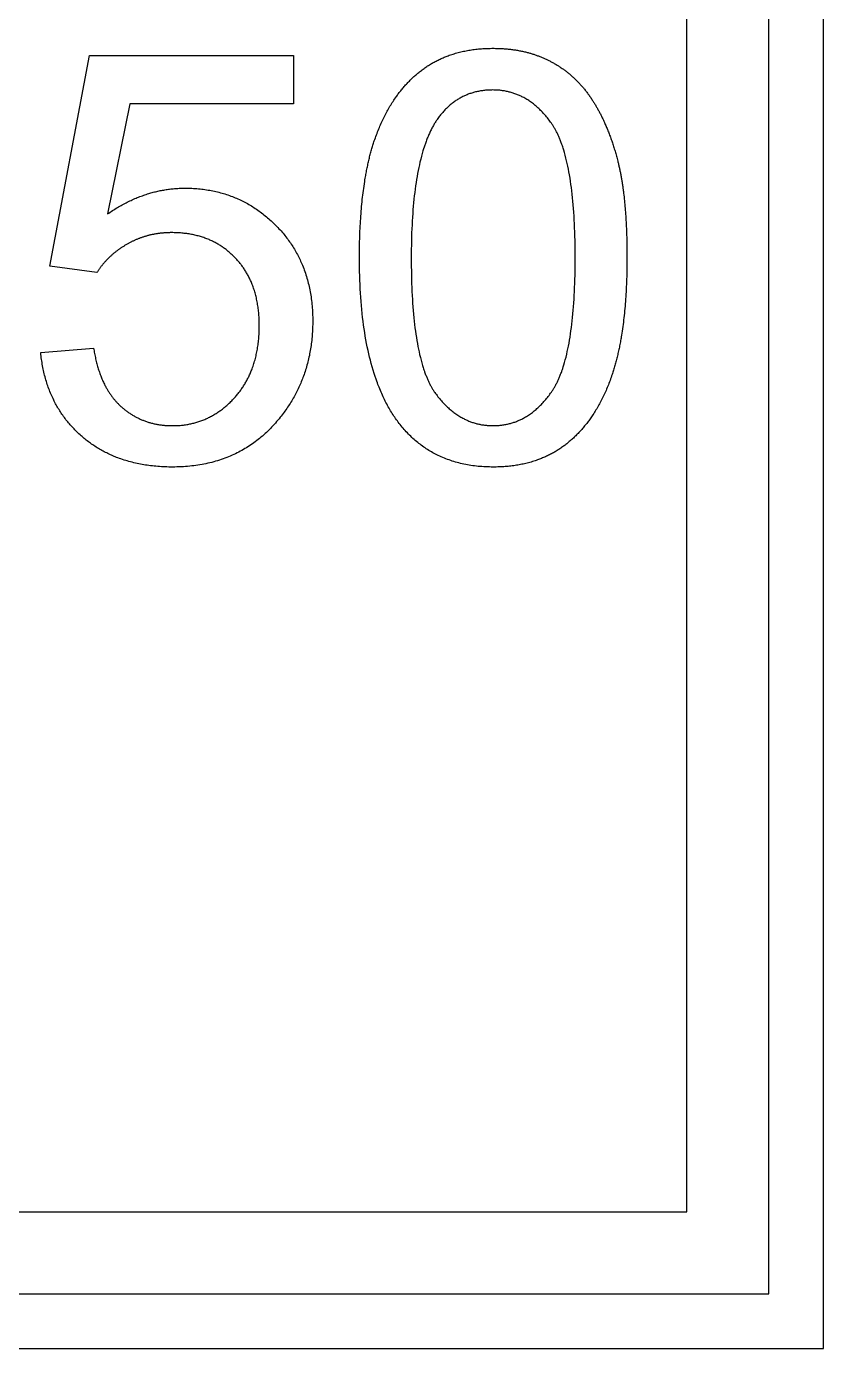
# Model space of a CAD drawing. Extents: x -115 to 95, y -60 to 60.
# Drawn here: x 14.67 to 20.5, y -8 to 1.67 of the extents above; entities that cross this region are included whole.
import ezdxf

# ---------------------------------------------------------------- set-up
doc = ezdxf.new("R2010")
doc.units = 0
doc.layers.add('ENGRAVE', color=5, linetype='Continuous')

msp = doc.modelspace()

# ---------------------------------------------------------------- linework, layer by layer
at = {"layer": 'ENGRAVE', "color": 5}
for points in [[(20.5, 8), (-0.5, 8), (-0.5, -8), (20.5, -8), (20.5, 8)], [(20.1, 7.6), (-0.1, 7.6), (-0.1, -7.6), (20.1, -7.6), (20.1, 7.6)]]:
    msp.add_lwpolyline(points, close=True, dxfattribs=at)
for points in [[(19.5, -7), (19.5, 7)], [(14.8407, -0.0819), (15.1313, 1.4591)], [(15.1313, 1.4591), (16.6231, 1.4591)], [(16.6231, 1.4591), (16.6231, 1.1071)], [(17.5399, 1.3363), (17.5462, 1.3413), (17.5525, 1.3462), (17.5589, 1.3511), (17.5652, 1.356), (17.5717, 1.3607), (17.5782, 1.3654), (17.5847, 1.37), (17.5913, 1.3745), (17.5979, 1.3789), (17.6046, 1.3833), (17.6113, 1.3876), (17.6181, 1.3918), (17.6249, 1.396), (17.6318, 1.4), (17.6387, 1.404), (17.6456, 1.408), (17.6526, 1.4118), (17.6597, 1.4156), (17.6668, 1.4194), (17.6739, 1.423), (17.681, 1.4266), (17.6883, 1.4301), (17.6955, 1.4335), (17.7029, 1.4368), (17.7103, 1.4401), (17.7178, 1.4434), (17.7252, 1.4465), (17.7326, 1.4495), (17.7399, 1.4524), (17.7473, 1.4553), (17.755, 1.4581), (17.763, 1.461), (17.7717, 1.464), (17.7808, 1.4671), (17.7902, 1.4701), (17.7997, 1.473), (17.8091, 1.4758), (17.8185, 1.4785), (17.8279, 1.481), (17.8373, 1.4835), (17.8469, 1.4858), (17.8565, 1.488), (17.8662, 1.4902), (17.876, 1.4923), (17.8858, 1.4942), (17.8957, 1.4961), (17.9056, 1.4978), (17.9156, 1.4995), (17.9257, 1.501), (17.9358, 1.5025), (17.946, 1.5038), (17.9563, 1.5051), (17.9666, 1.5062), (17.977, 1.5073), (17.9874, 1.5082), (17.9979, 1.5091), (18.0085, 1.5098), (18.0191, 1.5105), (18.0298, 1.511), (18.0406, 1.5115), (18.0514, 1.5118), (18.0623, 1.512), (18.0733, 1.5122), (18.0842, 1.5123)], [(18.0842, 1.5123), (18.0923, 1.5122), (18.1004, 1.5121), (18.1085, 1.512), (18.1165, 1.5118), (18.1245, 1.5116), (18.1324, 1.5113), (18.1403, 1.5109), (18.1482, 1.5105), (18.156, 1.51), (18.1638, 1.5095), (18.1716, 1.5089), (18.1794, 1.5083), (18.1871, 1.5076), (18.1947, 1.5068), (18.2024, 1.506), (18.21, 1.5052), (18.2175, 1.5042), (18.2251, 1.5033), (18.2326, 1.5022), (18.2401, 1.5012), (18.2475, 1.5), (18.2549, 1.4988), (18.2623, 1.4976), (18.2696, 1.4963), (18.2769, 1.4949), (18.2841, 1.4935), (18.2913, 1.492), (18.2986, 1.4905), (18.306, 1.4888), (18.3133, 1.4872), (18.3203, 1.4855), (18.3271, 1.4838), (18.3335, 1.4822), (18.3395, 1.4806), (18.3453, 1.479), (18.3511, 1.4774), (18.3569, 1.4757), (18.3628, 1.4739), (18.3688, 1.4721), (18.3747, 1.4703), (18.3805, 1.4684), (18.3863, 1.4665), (18.3921, 1.4645), (18.3978, 1.4625), (18.4036, 1.4605), (18.4093, 1.4584), (18.415, 1.4563), (18.4206, 1.4542), (18.4263, 1.452), (18.4319, 1.4497), (18.4375, 1.4474), (18.443, 1.4451), (18.4486, 1.4427), (18.4541, 1.4403), (18.4596, 1.4379), (18.465, 1.4354), (18.4705, 1.4329), (18.4759, 1.4303), (18.4813, 1.4277), (18.4866, 1.4251), (18.492, 1.4224), (18.4973, 1.4196), (18.5026, 1.4168), (18.5078, 1.4141)], [(18.5078, 1.4141), (18.5133, 1.4111), (18.5188, 1.4081), (18.5242, 1.4051), (18.5297, 1.4021), (18.5351, 1.399), (18.5404, 1.3959), (18.5457, 1.3927), (18.551, 1.3895), (18.5563, 1.3862), (18.5615, 1.3829), (18.5668, 1.3796), (18.5719, 1.3762), (18.5771, 1.3728), (18.5822, 1.3693), (18.5873, 1.3658), (18.5924, 1.3623), (18.5974, 1.3587), (18.6024, 1.3551), (18.6074, 1.3514), (18.6123, 1.3477), (18.6173, 1.344), (18.6221, 1.3402), (18.627, 1.3364), (18.6318, 1.3325), (18.6367, 1.3286), (18.6414, 1.3247), (18.6462, 1.3207), (18.6509, 1.3167), (18.6555, 1.3127), (18.6601, 1.3086), (18.6648, 1.3045), (18.6694, 1.3002), (18.6742, 1.2958), (18.679, 1.2912), (18.6839, 1.2866), (18.6887, 1.2819), (18.6934, 1.2772), (18.6981, 1.2725), (18.7028, 1.2678), (18.7074, 1.2629), (18.712, 1.2581), (18.7166, 1.2532), (18.7211, 1.2482), (18.7256, 1.2432), (18.7301, 1.2382), (18.7345, 1.2331), (18.7389, 1.228), (18.7433, 1.2228), (18.7476, 1.2176), (18.7519, 1.2123), (18.7562, 1.207), (18.7604, 1.2016), (18.7646, 1.1962), (18.7688, 1.1907), (18.7729, 1.1852), (18.777, 1.1797), (18.7811, 1.1741), (18.7851, 1.1685), (18.7891, 1.1628), (18.7931, 1.1571), (18.797, 1.1513), (18.8009, 1.1454), (18.8048, 1.1396), (18.8087, 1.1337)], [(17.2145, 0.8349), (17.2184, 0.8461), (17.2223, 0.8572), (17.2263, 0.8682), (17.2303, 0.8792), (17.2344, 0.8901), (17.2386, 0.9008), (17.2428, 0.9115), (17.2471, 0.922), (17.2514, 0.9325), (17.2558, 0.9429), (17.2603, 0.9532), (17.2649, 0.9635), (17.2694, 0.9736), (17.2741, 0.9836), (17.2788, 0.9936), (17.2836, 1.0034), (17.2885, 1.0132), (17.2934, 1.0229), (17.2983, 1.0325), (17.3034, 1.042), (17.3085, 1.0514), (17.3137, 1.0608), (17.3189, 1.07), (17.3241, 1.0791), (17.3294, 1.0881), (17.3348, 1.097), (17.3403, 1.1059), (17.3459, 1.1148), (17.3517, 1.1238), (17.3575, 1.1327), (17.3632, 1.1412), (17.3687, 1.1491), (17.3737, 1.1564), (17.3785, 1.1631), (17.3831, 1.1695), (17.3878, 1.1758), (17.3926, 1.1822), (17.3975, 1.1886), (17.4025, 1.1951), (17.4076, 1.2015), (17.4126, 1.2078), (17.4177, 1.2141), (17.4228, 1.2202), (17.428, 1.2263), (17.4332, 1.2323), (17.4384, 1.2383), (17.4437, 1.2443), (17.4491, 1.2502), (17.4544, 1.256), (17.4599, 1.2617), (17.4653, 1.2675), (17.4708, 1.2731), (17.4763, 1.2787), (17.4819, 1.2842), (17.4875, 1.2897), (17.4932, 1.2951), (17.4989, 1.3005), (17.5046, 1.3058), (17.5104, 1.311), (17.5162, 1.3162), (17.5221, 1.3213), (17.528, 1.3263), (17.534, 1.3313), (17.5399, 1.3363)], [(18.0802, 1.2074), (18.0724, 1.2072), (18.0647, 1.2071), (18.057, 1.2069), (18.0494, 1.2066), (18.0418, 1.2061), (18.0343, 1.2056), (18.0268, 1.2049), (18.0194, 1.2041), (18.012, 1.2033), (18.0047, 1.2023), (17.9974, 1.2012), (17.9901, 1.2001), (17.983, 1.1988), (17.9758, 1.1974), (17.9687, 1.196), (17.9617, 1.1944), (17.9547, 1.1927), (17.9477, 1.191), (17.9408, 1.1891), (17.934, 1.1871), (17.9272, 1.185), (17.9204, 1.1829), (17.9137, 1.1806), (17.9071, 1.1782), (17.9005, 1.1757), (17.8939, 1.1731), (17.8874, 1.1705), (17.8809, 1.1677), (17.8746, 1.1648), (17.8682, 1.1618), (17.8619, 1.1588), (17.8556, 1.1555), (17.8492, 1.1522), (17.8428, 1.1486), (17.8364, 1.145), (17.8301, 1.1412), (17.8238, 1.1374), (17.8176, 1.1334), (17.8115, 1.1294), (17.8054, 1.1252), (17.7994, 1.1209), (17.7934, 1.1165), (17.7875, 1.112), (17.7816, 1.1074), (17.7758, 1.1027), (17.77, 1.0979), (17.7643, 1.093), (17.7586, 1.0879), (17.753, 1.0828), (17.7475, 1.0775), (17.7419, 1.0721), (17.7365, 1.0667), (17.7311, 1.0611), (17.7257, 1.0554), (17.7204, 1.0496), (17.7151, 1.0437), (17.7099, 1.0377), (17.7048, 1.0316), (17.6997, 1.0253), (17.6946, 1.019), (17.6897, 1.0125), (17.6847, 1.0059), (17.6798, 0.9992), (17.675, 0.9925)], [(18.5099, 0.9638), (18.5041, 0.9718), (18.4982, 0.9798), (18.4924, 0.9877), (18.4865, 0.9954), (18.4805, 1.003), (18.4745, 1.0104), (18.4684, 1.0176), (18.4623, 1.0248), (18.4561, 1.0317), (18.4499, 1.0386), (18.4436, 1.0453), (18.4373, 1.0519), (18.4309, 1.0584), (18.4245, 1.0647), (18.4181, 1.0709), (18.4115, 1.0769), (18.405, 1.0828), (18.3984, 1.0886), (18.3917, 1.0942), (18.385, 1.0997), (18.3783, 1.1051), (18.3715, 1.1103), (18.3646, 1.1154), (18.3577, 1.1203), (18.3508, 1.1251), (18.3439, 1.1298), (18.3368, 1.1343), (18.3297, 1.1387), (18.3224, 1.1431), (18.315, 1.1473), (18.3078, 1.1513), (18.3008, 1.155), (18.2942, 1.1584), (18.2878, 1.1615), (18.2816, 1.1644), (18.2753, 1.1673), (18.2689, 1.17), (18.2624, 1.1727), (18.2558, 1.1754), (18.2491, 1.1779), (18.2425, 1.1803), (18.2358, 1.1826), (18.2291, 1.1848), (18.2224, 1.1869), (18.2157, 1.1889), (18.2088, 1.1908), (18.202, 1.1926), (18.1951, 1.1943), (18.1882, 1.1959), (18.1813, 1.1973), (18.1743, 1.1987), (18.1672, 1.2), (18.1602, 1.2012), (18.1531, 1.2022), (18.146, 1.2032), (18.1388, 1.2041), (18.1316, 1.2049), (18.1244, 1.2055), (18.1171, 1.2061), (18.1098, 1.2065), (18.1024, 1.2069), (18.095, 1.2071), (18.0876, 1.2072), (18.0802, 1.2074)], [(15.426, 1.1071), (15.2643, 0.3008)], [(16.6231, 1.1071), (15.426, 1.1071)], [(18.8087, 1.1337), (18.8119, 1.1286), (18.8152, 1.1235), (18.8184, 1.1184), (18.8217, 1.1132), (18.8249, 1.1081), (18.8281, 1.1028), (18.8312, 1.0976), (18.8344, 1.0923), (18.8375, 1.087), (18.8406, 1.0816), (18.8437, 1.0762), (18.8467, 1.0708), (18.8498, 1.0654), (18.8528, 1.0599), (18.8558, 1.0544), (18.8588, 1.0488), (18.8618, 1.0433), (18.8647, 1.0377), (18.8677, 1.032), (18.8706, 1.0264), (18.8734, 1.0207), (18.8763, 1.015), (18.8792, 1.0092), (18.882, 1.0034), (18.8848, 0.9975), (18.8877, 0.9916), (18.8904, 0.9857), (18.8931, 0.9799), (18.8957, 0.9742), (18.8984, 0.9685), (18.9011, 0.9625), (18.9039, 0.9559), (18.907, 0.9488), (18.9103, 0.9411), (18.9137, 0.9332), (18.917, 0.9252), (18.9203, 0.9172), (18.9235, 0.9093), (18.9266, 0.9015), (18.9296, 0.8936), (18.9327, 0.8856), (18.9357, 0.8776), (18.9388, 0.8694), (18.9417, 0.8612), (18.9447, 0.853), (18.9476, 0.8448), (18.9505, 0.8364), (18.9534, 0.8281), (18.9562, 0.8197), (18.959, 0.8112), (18.9618, 0.8027), (18.9645, 0.7942), (18.9672, 0.7855), (18.9699, 0.7769), (18.9725, 0.7682), (18.9751, 0.7594), (18.9777, 0.7506), (18.9802, 0.7418), (18.9828, 0.7329), (18.9852, 0.7239), (18.9877, 0.7149), (18.9901, 0.7058), (18.9925, 0.6967), (18.9949, 0.6876)], [(17.675, 0.9925), (17.6713, 0.9871), (17.6677, 0.9816), (17.664, 0.9761), (17.6604, 0.9705), (17.6569, 0.9647), (17.6534, 0.9589), (17.6499, 0.953), (17.6465, 0.947), (17.6431, 0.9409), (17.6397, 0.9348), (17.6364, 0.9285), (17.6331, 0.9222), (17.6299, 0.9157), (17.6267, 0.9092), (17.6235, 0.9026), (17.6203, 0.8959), (17.6172, 0.8891), (17.6141, 0.8822), (17.6111, 0.8752), (17.6081, 0.8682), (17.6052, 0.8612), (17.6023, 0.8541), (17.5994, 0.8468), (17.5965, 0.8392), (17.5935, 0.8312), (17.5906, 0.8232), (17.5879, 0.8156), (17.5854, 0.8087), (17.5832, 0.8026), (17.581, 0.7962), (17.5784, 0.7881), (17.5749, 0.7768), (17.5704, 0.7615), (17.565, 0.7429), (17.5594, 0.7224), (17.5538, 0.7013), (17.5487, 0.6805), (17.544, 0.6601), (17.5396, 0.6397), (17.5354, 0.6188), (17.5314, 0.5973), (17.5274, 0.5752), (17.5236, 0.5526), (17.5199, 0.5295), (17.5165, 0.506), (17.5132, 0.4822), (17.5101, 0.4579), (17.5072, 0.4333), (17.5045, 0.4082), (17.5019, 0.3826), (17.4996, 0.3566), (17.4973, 0.3302), (17.4953, 0.3033), (17.4935, 0.276), (17.4918, 0.2483), (17.4903, 0.2202), (17.489, 0.1917), (17.4878, 0.1627), (17.4868, 0.1332), (17.4861, 0.1033), (17.4855, 0.0728), (17.4851, 0.042), (17.4849, 0.0108), (17.4847, -0.0205)], [(18.6838, -0.0205), (18.6836, 0.0119), (18.6834, 0.0441), (18.683, 0.0761), (18.6825, 0.1075), (18.6817, 0.1384), (18.6808, 0.1686), (18.6796, 0.1984), (18.6783, 0.2276), (18.6768, 0.2563), (18.6752, 0.2846), (18.6734, 0.3125), (18.6714, 0.3398), (18.6693, 0.3666), (18.6669, 0.393), (18.6644, 0.4188), (18.6618, 0.4441), (18.6589, 0.4689), (18.6559, 0.4932), (18.6527, 0.5171), (18.6494, 0.5405), (18.6458, 0.5635), (18.642, 0.586), (18.6382, 0.6079), (18.6342, 0.6291), (18.6301, 0.6496), (18.6259, 0.6696), (18.6213, 0.6895), (18.6163, 0.7098), (18.6108, 0.7303), (18.6052, 0.7502), (18.6, 0.7681), (18.5956, 0.7825), (18.5924, 0.7927), (18.5901, 0.7997), (18.5883, 0.8048), (18.5865, 0.8097), (18.5844, 0.8154), (18.582, 0.8219), (18.5794, 0.8287), (18.5769, 0.8356), (18.5743, 0.8421), (18.5718, 0.8483), (18.5693, 0.8543), (18.5668, 0.8602), (18.5643, 0.8661), (18.5617, 0.8719), (18.559, 0.8777), (18.5563, 0.8835), (18.5536, 0.8891), (18.5509, 0.8947), (18.5482, 0.9001), (18.5454, 0.9055), (18.5426, 0.9108), (18.5398, 0.916), (18.5369, 0.9212), (18.534, 0.9262), (18.5311, 0.9312), (18.5282, 0.9361), (18.5252, 0.941), (18.5222, 0.9457), (18.5191, 0.9503), (18.5161, 0.9549), (18.513, 0.9594), (18.5099, 0.9638)], [(17.1061, -0.0205), (17.1062, -0.0004), (17.1063, 0.0197), (17.1065, 0.0396), (17.1067, 0.0594), (17.107, 0.079), (17.1075, 0.0984), (17.108, 0.1177), (17.1086, 0.1368), (17.1093, 0.1558), (17.11, 0.1746), (17.1108, 0.1933), (17.1117, 0.2118), (17.1127, 0.2302), (17.1138, 0.2484), (17.1149, 0.2665), (17.1161, 0.2844), (17.1174, 0.3021), (17.1188, 0.3197), (17.1203, 0.3372), (17.1218, 0.3546), (17.1234, 0.3718), (17.1251, 0.3888), (17.1269, 0.4057), (17.1287, 0.4223), (17.1306, 0.4386), (17.1326, 0.4548), (17.1347, 0.4711), (17.1369, 0.4876), (17.1393, 0.5045), (17.1418, 0.5211), (17.1442, 0.5367), (17.1463, 0.5505), (17.1482, 0.5621), (17.1499, 0.5719), (17.1515, 0.5808), (17.1531, 0.5895), (17.1547, 0.5987), (17.1565, 0.6082), (17.1584, 0.6179), (17.1603, 0.6276), (17.1622, 0.637), (17.1641, 0.6463), (17.1661, 0.6555), (17.168, 0.6646), (17.1701, 0.6737), (17.1721, 0.6827), (17.1742, 0.6917), (17.1763, 0.7007), (17.1784, 0.7095), (17.1806, 0.7183), (17.1828, 0.7271), (17.1851, 0.7357), (17.1874, 0.7443), (17.1897, 0.7529), (17.192, 0.7614), (17.1944, 0.7698), (17.1968, 0.7782), (17.1992, 0.7865), (17.2017, 0.7947), (17.2042, 0.8029), (17.2067, 0.8109), (17.2093, 0.819), (17.2119, 0.827), (17.2145, 0.8349)], [(18.9949, 0.6876), (18.9965, 0.6813), (18.998, 0.6751), (18.9996, 0.6688), (19.0011, 0.6625), (19.0026, 0.6561), (19.0041, 0.6496), (19.0056, 0.6431), (19.007, 0.6365), (19.0085, 0.6299), (19.0099, 0.6232), (19.0113, 0.6165), (19.0126, 0.6097), (19.014, 0.6029), (19.0153, 0.5961), (19.0167, 0.5891), (19.018, 0.5822), (19.0193, 0.5751), (19.0205, 0.568), (19.0218, 0.5609), (19.023, 0.5537), (19.0242, 0.5466), (19.0254, 0.5393), (19.0265, 0.532), (19.0277, 0.5245), (19.0289, 0.5168), (19.03, 0.5092), (19.0311, 0.5016), (19.0321, 0.4945), (19.0331, 0.4877), (19.034, 0.4808), (19.0351, 0.473), (19.0362, 0.4636), (19.0376, 0.4522), (19.0392, 0.4391), (19.0408, 0.4251), (19.0424, 0.4109), (19.0438, 0.397), (19.0452, 0.3833), (19.0465, 0.3697), (19.0477, 0.356), (19.0489, 0.342), (19.05, 0.3278), (19.0511, 0.3134), (19.0522, 0.2988), (19.0532, 0.2841), (19.0541, 0.2694), (19.055, 0.2544), (19.0559, 0.2394), (19.0567, 0.2242), (19.0574, 0.2089), (19.0581, 0.1934), (19.0587, 0.1778), (19.0593, 0.162), (19.0599, 0.1461), (19.0603, 0.1301), (19.0608, 0.1139), (19.0612, 0.0976), (19.0615, 0.0812), (19.0618, 0.0646), (19.062, 0.0479), (19.0622, 0.0309), (19.0623, 0.0139), (19.0624, -0.0033), (19.0624, -0.0205)], [(15.2643, 0.3008), (15.2732, 0.3069), (15.2821, 0.3129), (15.291, 0.3189), (15.3, 0.3248), (15.3089, 0.3305), (15.3179, 0.3361), (15.3268, 0.3417), (15.3358, 0.3471), (15.3448, 0.3524), (15.3538, 0.3576), (15.3629, 0.3627), (15.3719, 0.3678), (15.381, 0.3727), (15.3901, 0.3775), (15.3991, 0.3822), (15.4082, 0.3868), (15.4174, 0.3913), (15.4265, 0.3957), (15.4356, 0.4), (15.4448, 0.4043), (15.454, 0.4084), (15.4632, 0.4124), (15.4724, 0.4163), (15.4816, 0.4201), (15.4908, 0.4237), (15.5, 0.4273), (15.5092, 0.4308), (15.5186, 0.4342), (15.528, 0.4376), (15.5375, 0.4408), (15.5468, 0.4439), (15.5558, 0.4468), (15.5646, 0.4495), (15.573, 0.452), (15.5813, 0.4544), (15.5896, 0.4567), (15.598, 0.4589), (15.6065, 0.4611), (15.615, 0.4633), (15.6236, 0.4653), (15.6321, 0.4672), (15.6406, 0.4691), (15.6492, 0.4709), (15.6577, 0.4726), (15.6663, 0.4742), (15.6748, 0.4757), (15.6834, 0.4771), (15.692, 0.4785), (15.7006, 0.4798), (15.7092, 0.481), (15.7179, 0.4821), (15.7265, 0.4831), (15.7352, 0.4841), (15.7438, 0.485), (15.7525, 0.4857), (15.7612, 0.4864), (15.7699, 0.4871), (15.7786, 0.4876), (15.7874, 0.4881), (15.7961, 0.4884), (15.8049, 0.4887), (15.8136, 0.4889), (15.8224, 0.489), (15.8312, 0.4891)], [(15.8312, 0.4891), (15.8435, 0.4889), (15.8559, 0.4887), (15.8682, 0.4884), (15.8804, 0.488), (15.8926, 0.4874), (15.9046, 0.4867), (15.9167, 0.4858), (15.9286, 0.4847), (15.9405, 0.4836), (15.9524, 0.4823), (15.9642, 0.4808), (15.9759, 0.4793), (15.9875, 0.4776), (15.9991, 0.4757), (16.0107, 0.4738), (16.0222, 0.4717), (16.0336, 0.4694), (16.0449, 0.467), (16.0562, 0.4645), (16.0674, 0.4619), (16.0786, 0.4591), (16.0897, 0.4561), (16.1008, 0.4531), (16.1117, 0.4499), (16.1227, 0.4465), (16.1335, 0.4431), (16.1443, 0.4395), (16.1551, 0.4357), (16.1658, 0.4318), (16.1764, 0.4278), (16.187, 0.4236), (16.1974, 0.4194), (16.2077, 0.415), (16.2178, 0.4106), (16.2278, 0.406), (16.2378, 0.4013), (16.2477, 0.3965), (16.2576, 0.3915), (16.2674, 0.3864), (16.2772, 0.3812), (16.2869, 0.3759), (16.2966, 0.3704), (16.3062, 0.3648), (16.3157, 0.359), (16.3252, 0.3531), (16.3346, 0.3471), (16.344, 0.341), (16.3533, 0.3347), (16.3625, 0.3284), (16.3717, 0.3218), (16.3809, 0.3152), (16.3899, 0.3084), (16.3989, 0.3015), (16.4079, 0.2944), (16.4168, 0.2873), (16.4256, 0.28), (16.4344, 0.2726), (16.4431, 0.265), (16.4518, 0.2573), (16.4604, 0.2495), (16.4689, 0.2415), (16.4774, 0.2334), (16.4858, 0.2252), (16.4942, 0.2169)], [(16.4942, 0.2169), (16.502, 0.2088), (16.5098, 0.2006), (16.5176, 0.1925), (16.5252, 0.1842), (16.5327, 0.1759), (16.54, 0.1675), (16.5472, 0.159), (16.5543, 0.1504), (16.5613, 0.1418), (16.5681, 0.1331), (16.5749, 0.1244), (16.5815, 0.1155), (16.588, 0.1066), (16.5944, 0.0977), (16.6007, 0.0887), (16.6068, 0.0796), (16.6128, 0.0704), (16.6188, 0.0612), (16.6246, 0.0519), (16.6302, 0.0425), (16.6358, 0.0331), (16.6412, 0.0236), (16.6466, 0.014), (16.6518, 0.0044), (16.6569, -0.0054), (16.6619, -0.0152), (16.6668, -0.025), (16.6715, -0.0349), (16.676, -0.0446), (16.6804, -0.0545), (16.6848, -0.0646), (16.6892, -0.0752), (16.6937, -0.0862), (16.6982, -0.0978), (16.7026, -0.1095), (16.7068, -0.1214), (16.7109, -0.1333), (16.7148, -0.1451), (16.7185, -0.157), (16.7221, -0.169), (16.7255, -0.1811), (16.7288, -0.1933), (16.732, -0.2056), (16.735, -0.218), (16.7379, -0.2304), (16.7406, -0.2429), (16.7431, -0.2556), (16.7456, -0.2682), (16.7478, -0.281), (16.75, -0.2939), (16.7519, -0.3069), (16.7538, -0.3199), (16.7554, -0.333), (16.757, -0.3462), (16.7584, -0.3595), (16.7596, -0.3729), (16.7607, -0.3863), (16.7617, -0.3999), (16.7625, -0.4135), (16.7632, -0.4272), (16.7636, -0.4411), (16.7639, -0.455), (16.7641, -0.469), (16.7643, -0.4829)], [(15.7329, 0.1637), (15.7272, 0.1637), (15.7214, 0.1636), (15.7157, 0.1635), (15.71, 0.1634), (15.7043, 0.1632), (15.6986, 0.1629), (15.693, 0.1627), (15.6873, 0.1623), (15.6817, 0.162), (15.6761, 0.1616), (15.6705, 0.1611), (15.665, 0.1606), (15.6594, 0.1601), (15.6539, 0.1595), (15.6484, 0.1589), (15.6429, 0.1582), (15.6374, 0.1575), (15.632, 0.1567), (15.6265, 0.1559), (15.6211, 0.1551), (15.6157, 0.1542), (15.6103, 0.1533), (15.6049, 0.1523), (15.5996, 0.1513), (15.5943, 0.1503), (15.589, 0.1492), (15.5837, 0.148), (15.5784, 0.1468), (15.5731, 0.1456), (15.5678, 0.1443), (15.5626, 0.143), (15.5575, 0.1417), (15.5526, 0.1403), (15.5478, 0.139), (15.5431, 0.1376), (15.5384, 0.1363), (15.5337, 0.1348), (15.529, 0.1333), (15.5242, 0.1318), (15.5195, 0.1303), (15.5149, 0.1287), (15.5102, 0.127), (15.5056, 0.1254), (15.5009, 0.1237), (15.4963, 0.1219), (15.4917, 0.1202), (15.4871, 0.1183), (15.4826, 0.1165), (15.478, 0.1146), (15.4735, 0.1127), (15.469, 0.1107), (15.4645, 0.1087), (15.46, 0.1067), (15.4555, 0.1046), (15.4511, 0.1025), (15.4466, 0.1004), (15.4422, 0.0982), (15.4378, 0.096), (15.4334, 0.0937), (15.429, 0.0914), (15.4247, 0.0891), (15.4203, 0.0867), (15.416, 0.0843), (15.4117, 0.0819)], [(16.1954, -0.0184), (16.1902, -0.0132), (16.185, -0.0079), (16.1797, -0.0028), (16.1744, 0.0023), (16.169, 0.0073), (16.1636, 0.0122), (16.1581, 0.0171), (16.1526, 0.0218), (16.1471, 0.0265), (16.1414, 0.0311), (16.1358, 0.0356), (16.1301, 0.04), (16.1243, 0.0444), (16.1185, 0.0487), (16.1127, 0.0529), (16.1068, 0.057), (16.1008, 0.0611), (16.0948, 0.065), (16.0888, 0.0689), (16.0827, 0.0727), (16.0766, 0.0765), (16.0704, 0.0801), (16.0642, 0.0837), (16.0579, 0.0872), (16.0515, 0.0907), (16.0451, 0.094), (16.0387, 0.0973), (16.0323, 0.1004), (16.0259, 0.1035), (16.0195, 0.1065), (16.0129, 0.1094), (16.0059, 0.1124), (15.9986, 0.1154), (15.991, 0.1185), (15.9831, 0.1215), (15.9752, 0.1244), (15.9673, 0.1272), (15.9594, 0.1299), (15.9515, 0.1324), (15.9435, 0.1348), (15.9355, 0.1372), (15.9273, 0.1394), (15.9191, 0.1416), (15.9109, 0.1437), (15.9025, 0.1456), (15.8942, 0.1475), (15.8857, 0.1492), (15.8772, 0.1509), (15.8687, 0.1524), (15.86, 0.1539), (15.8514, 0.1552), (15.8426, 0.1565), (15.8338, 0.1576), (15.8249, 0.1587), (15.816, 0.1596), (15.807, 0.1605), (15.798, 0.1613), (15.7889, 0.1619), (15.7797, 0.1625), (15.7705, 0.1629), (15.7612, 0.1632), (15.7518, 0.1634), (15.7424, 0.1636), (15.7329, 0.1637)], [(15.4117, 0.0819), (15.4071, 0.0792), (15.4025, 0.0766), (15.3979, 0.074), (15.3934, 0.0713), (15.3889, 0.0686), (15.3844, 0.0659), (15.38, 0.0631), (15.3756, 0.0604), (15.3712, 0.0576), (15.3669, 0.0547), (15.3626, 0.0519), (15.3584, 0.049), (15.3541, 0.0461), (15.3499, 0.0432), (15.3457, 0.0402), (15.3416, 0.0372), (15.3375, 0.0342), (15.3334, 0.0312), (15.3294, 0.0281), (15.3254, 0.0251), (15.3214, 0.0219), (15.3175, 0.0188), (15.3135, 0.0156), (15.3097, 0.0125), (15.3058, 0.0093), (15.302, 0.006), (15.2982, 0.0028), (15.2945, -0.0005), (15.2907, -0.0039), (15.287, -0.0073), (15.2833, -0.0106), (15.2798, -0.014), (15.2764, -0.0172), (15.273, -0.0204), (15.2698, -0.0236), (15.2666, -0.0268), (15.2634, -0.0301), (15.2601, -0.0334), (15.257, -0.0367), (15.2538, -0.04), (15.2507, -0.0434), (15.2476, -0.0468), (15.2445, -0.0502), (15.2415, -0.0536), (15.2385, -0.0571), (15.2355, -0.0605), (15.2325, -0.064), (15.2296, -0.0676), (15.2267, -0.0711), (15.2238, -0.0747), (15.221, -0.0782), (15.2182, -0.0819), (15.2154, -0.0855), (15.2126, -0.0891), (15.2099, -0.0928), (15.2072, -0.0965), (15.2045, -0.1002), (15.2019, -0.104), (15.1992, -0.1077), (15.1967, -0.1115), (15.1941, -0.1153), (15.1916, -0.1192), (15.1891, -0.123), (15.1866, -0.1269)], [(15.1866, -0.1269), (14.8407, -0.0819)], [(16.3735, -0.5157), (16.3733, -0.5049), (16.3732, -0.4941), (16.3729, -0.4834), (16.3726, -0.4728), (16.3722, -0.4622), (16.3716, -0.4517), (16.3709, -0.4414), (16.3701, -0.4311), (16.3692, -0.4209), (16.3681, -0.4107), (16.367, -0.4007), (16.3658, -0.3907), (16.3645, -0.3808), (16.363, -0.371), (16.3615, -0.3612), (16.3599, -0.3516), (16.3581, -0.342), (16.3562, -0.3325), (16.3543, -0.3231), (16.3522, -0.3137), (16.35, -0.3044), (16.3477, -0.2952), (16.3453, -0.2861), (16.3428, -0.2771), (16.3403, -0.2683), (16.3376, -0.2595), (16.3348, -0.2507), (16.3318, -0.2418), (16.3286, -0.2329), (16.3254, -0.2242), (16.3221, -0.2157), (16.319, -0.2078), (16.316, -0.2006), (16.3132, -0.1939), (16.3103, -0.1875), (16.3075, -0.1812), (16.3044, -0.1748), (16.3013, -0.1684), (16.2981, -0.1619), (16.2948, -0.1555), (16.2914, -0.1491), (16.288, -0.1429), (16.2845, -0.1367), (16.281, -0.1306), (16.2774, -0.1245), (16.2737, -0.1184), (16.2699, -0.1124), (16.2661, -0.1065), (16.2622, -0.1006), (16.2582, -0.0947), (16.2542, -0.0889), (16.2501, -0.0832), (16.2459, -0.0775), (16.2417, -0.0719), (16.2374, -0.0663), (16.233, -0.0608), (16.2285, -0.0553), (16.224, -0.0499), (16.2194, -0.0445), (16.2148, -0.0392), (16.21, -0.0339), (16.2052, -0.0287), (16.2003, -0.0236), (16.1954, -0.0184)], [(17.4028, -1.2401), (17.3962, -1.2315), (17.3896, -1.2229), (17.3831, -1.2142), (17.3766, -1.2053), (17.3702, -1.1964), (17.364, -1.1873), (17.3578, -1.178), (17.3516, -1.1686), (17.3456, -1.1592), (17.3396, -1.1496), (17.3337, -1.1399), (17.3279, -1.13), (17.3221, -1.1201), (17.3164, -1.11), (17.3108, -1.0998), (17.3053, -1.0895), (17.2998, -1.079), (17.2945, -1.0685), (17.2892, -1.0578), (17.284, -1.0471), (17.2788, -1.0363), (17.2738, -1.0253), (17.2688, -1.0142), (17.2638, -1.0027), (17.2588, -0.9909), (17.2539, -0.979), (17.2493, -0.9674), (17.2449, -0.9564), (17.2409, -0.9462), (17.2369, -0.9356), (17.2324, -0.9234), (17.2272, -0.9082), (17.2208, -0.8891), (17.2136, -0.8669), (17.2061, -0.8429), (17.1988, -0.8183), (17.192, -0.7941), (17.1857, -0.7703), (17.1798, -0.7464), (17.1742, -0.7223), (17.1687, -0.6976), (17.1634, -0.6723), (17.1583, -0.6465), (17.1534, -0.6203), (17.1487, -0.5938), (17.1444, -0.567), (17.1402, -0.5399), (17.1363, -0.5124), (17.1327, -0.4845), (17.1293, -0.4561), (17.1261, -0.4275), (17.1231, -0.3984), (17.1204, -0.3689), (17.1179, -0.3391), (17.1157, -0.309), (17.1136, -0.2784), (17.1118, -0.2475), (17.1103, -0.2163), (17.109, -0.1846), (17.108, -0.1524), (17.1072, -0.1199), (17.1067, -0.0869), (17.1064, -0.0538), (17.1061, -0.0205)], [(17.4847, -0.0205), (17.4849, -0.0527), (17.4851, -0.0848), (17.4855, -0.1166), (17.486, -0.1479), (17.4867, -0.1787), (17.4877, -0.2089), (17.4888, -0.2385), (17.4901, -0.2676), (17.4915, -0.2963), (17.4932, -0.3245), (17.4949, -0.3522), (17.4969, -0.3795), (17.499, -0.4063), (17.5013, -0.4325), (17.5038, -0.4583), (17.5064, -0.4836), (17.5092, -0.5084), (17.5122, -0.5326), (17.5153, -0.5565), (17.5186, -0.5799), (17.5222, -0.6028), (17.5258, -0.6253), (17.5297, -0.6472), (17.5336, -0.6684), (17.5376, -0.6888), (17.5418, -0.7088), (17.5463, -0.7288), (17.5513, -0.749), (17.5567, -0.7696), (17.5622, -0.7896), (17.5673, -0.8074), (17.5716, -0.8219), (17.5748, -0.8322), (17.5771, -0.8392), (17.5789, -0.8444), (17.5807, -0.8493), (17.5828, -0.855), (17.5851, -0.8616), (17.5876, -0.8685), (17.5902, -0.8753), (17.5927, -0.8819), (17.5952, -0.8881), (17.5976, -0.8942), (17.6001, -0.9001), (17.6027, -0.9061), (17.6052, -0.912), (17.6079, -0.9178), (17.6105, -0.9236), (17.6132, -0.9293), (17.6159, -0.9349), (17.6186, -0.9404), (17.6214, -0.9458), (17.6241, -0.9512), (17.6269, -0.9565), (17.6298, -0.9616), (17.6326, -0.9668), (17.6355, -0.9718), (17.6384, -0.9768), (17.6414, -0.9816), (17.6444, -0.9864), (17.6474, -0.9911), (17.6504, -0.9957), (17.6535, -1.0002), (17.6565, -1.0048)], [(18.5099, -1.0027), (18.513, -0.9982), (18.5161, -0.9936), (18.5192, -0.989), (18.5223, -0.9843), (18.5253, -0.9795), (18.5283, -0.9746), (18.5313, -0.9696), (18.5342, -0.9645), (18.5371, -0.9594), (18.54, -0.9542), (18.5428, -0.9489), (18.5457, -0.9435), (18.5485, -0.9381), (18.5512, -0.9325), (18.554, -0.9269), (18.5567, -0.9212), (18.5594, -0.9154), (18.562, -0.9095), (18.5647, -0.9035), (18.5672, -0.8976), (18.5698, -0.8916), (18.5723, -0.8855), (18.5748, -0.8792), (18.5773, -0.8727), (18.5799, -0.8658), (18.5825, -0.8588), (18.5849, -0.8523), (18.587, -0.8465), (18.5888, -0.8415), (18.5906, -0.8363), (18.593, -0.8292), (18.5962, -0.819), (18.6005, -0.8045), (18.6057, -0.7867), (18.6112, -0.7668), (18.6167, -0.7462), (18.6217, -0.7261), (18.6262, -0.7061), (18.6305, -0.6862), (18.6345, -0.6658), (18.6385, -0.6447), (18.6423, -0.6229), (18.646, -0.6005), (18.6496, -0.5776), (18.6529, -0.5542), (18.6561, -0.5305), (18.6591, -0.5063), (18.6619, -0.4816), (18.6646, -0.4564), (18.667, -0.4308), (18.6694, -0.4046), (18.6715, -0.3779), (18.6735, -0.3508), (18.6753, -0.3232), (18.6769, -0.2951), (18.6784, -0.2665), (18.6797, -0.2375), (18.6808, -0.208), (18.6817, -0.178), (18.6825, -0.1474), (18.683, -0.1162), (18.6834, -0.0845), (18.6836, -0.0526), (18.6838, -0.0205)], [(19.0624, -0.0205), (19.0623, -0.0403), (19.0622, -0.0601), (19.062, -0.0798), (19.0618, -0.0993), (19.0615, -0.1187), (19.061, -0.1379), (19.0605, -0.1569), (19.0599, -0.1758), (19.0593, -0.1946), (19.0585, -0.2132), (19.0577, -0.2317), (19.0568, -0.25), (19.0558, -0.2682), (19.0548, -0.2863), (19.0537, -0.3042), (19.0525, -0.3219), (19.0512, -0.3395), (19.0498, -0.3569), (19.0484, -0.3743), (19.0468, -0.3915), (19.0452, -0.4085), (19.0436, -0.4255), (19.0418, -0.4422), (19.04, -0.4587), (19.0381, -0.4749), (19.0362, -0.491), (19.0341, -0.5071), (19.0319, -0.5236), (19.0295, -0.5403), (19.0271, -0.5568), (19.0247, -0.5723), (19.0226, -0.5861), (19.0207, -0.5977), (19.019, -0.6077), (19.0174, -0.6167), (19.0158, -0.6255), (19.0141, -0.6348), (19.0123, -0.6444), (19.0105, -0.6542), (19.0086, -0.6639), (19.0066, -0.6735), (19.0047, -0.6829), (19.0028, -0.6922), (19.0008, -0.7014), (18.9988, -0.7105), (18.9967, -0.7197), (18.9946, -0.7288), (18.9925, -0.7378), (18.9903, -0.7468), (18.9881, -0.7557), (18.9859, -0.7645), (18.9836, -0.7733), (18.9813, -0.782), (18.979, -0.7906), (18.9766, -0.7992), (18.9743, -0.8078), (18.9718, -0.8163), (18.9694, -0.8247), (18.9669, -0.833), (18.9644, -0.8413), (18.9618, -0.8495), (18.9592, -0.8576), (18.9566, -0.8657), (18.954, -0.8738)], [(16.7643, -0.4829), (16.7642, -0.496), (16.764, -0.5091), (16.7637, -0.5222), (16.7633, -0.5351), (16.7628, -0.5481), (16.7621, -0.5609), (16.7613, -0.5737), (16.7604, -0.5864), (16.7593, -0.5991), (16.7581, -0.6117), (16.7568, -0.6243), (16.7554, -0.6368), (16.7538, -0.6492), (16.7522, -0.6616), (16.7504, -0.6739), (16.7484, -0.6862), (16.7464, -0.6984), (16.7442, -0.7106), (16.7419, -0.7227), (16.7395, -0.7347), (16.737, -0.7467), (16.7343, -0.7586), (16.7315, -0.7705), (16.7286, -0.7823), (16.7256, -0.794), (16.7224, -0.8057), (16.7191, -0.8173), (16.7157, -0.829), (16.7121, -0.8406), (16.7084, -0.8522), (16.7046, -0.8636), (16.7008, -0.8747), (16.697, -0.8855), (16.6931, -0.896), (16.6892, -0.9063), (16.6851, -0.9165), (16.6809, -0.9268), (16.6767, -0.9371), (16.6722, -0.9474), (16.6677, -0.9576), (16.6631, -0.9677), (16.6583, -0.9778), (16.6535, -0.9878), (16.6486, -0.9978), (16.6435, -1.0077), (16.6384, -1.0176), (16.6331, -1.0275), (16.6277, -1.0372), (16.6222, -1.047), (16.6166, -1.0567), (16.6109, -1.0663), (16.6051, -1.0759), (16.5992, -1.0854), (16.5932, -1.0949), (16.587, -1.1043), (16.5808, -1.1137), (16.5744, -1.123), (16.568, -1.1323), (16.5614, -1.1415), (16.5547, -1.1507), (16.5479, -1.1598), (16.541, -1.1689), (16.534, -1.1779), (16.5269, -1.1869)], [(16.1893, -1.0477), (16.1944, -1.042), (16.1995, -1.0363), (16.2045, -1.0305), (16.2095, -1.0247), (16.2143, -1.0188), (16.2191, -1.0129), (16.2238, -1.0069), (16.2285, -1.0009), (16.233, -0.9948), (16.2375, -0.9886), (16.242, -0.9824), (16.2463, -0.9762), (16.2506, -0.9699), (16.2548, -0.9635), (16.2589, -0.9571), (16.263, -0.9507), (16.267, -0.9441), (16.2709, -0.9376), (16.2747, -0.931), (16.2785, -0.9243), (16.2822, -0.9176), (16.2858, -0.9108), (16.2893, -0.904), (16.2928, -0.8971), (16.2962, -0.8901), (16.2996, -0.8831), (16.3028, -0.876), (16.306, -0.8691), (16.309, -0.8622), (16.3119, -0.8553), (16.3149, -0.848), (16.3179, -0.8402), (16.3212, -0.8318), (16.3245, -0.8228), (16.3278, -0.8134), (16.331, -0.804), (16.334, -0.7946), (16.3369, -0.7853), (16.3396, -0.7759), (16.3422, -0.7665), (16.3448, -0.757), (16.3472, -0.7473), (16.3495, -0.7376), (16.3518, -0.7278), (16.3539, -0.7179), (16.3559, -0.708), (16.3578, -0.6979), (16.3596, -0.6878), (16.3613, -0.6777), (16.3628, -0.6674), (16.3643, -0.6571), (16.3657, -0.6466), (16.3669, -0.6362), (16.368, -0.6256), (16.3691, -0.6149), (16.37, -0.6042), (16.3708, -0.5934), (16.3715, -0.5826), (16.3721, -0.5716), (16.3726, -0.5606), (16.3729, -0.5494), (16.3732, -0.5382), (16.3733, -0.527), (16.3735, -0.5157)], [(14.7752, -0.7142), (15.162, -0.6814)], [(15.0699, -1.322), (15.0624, -1.3151), (15.0549, -1.3082), (15.0474, -1.3012), (15.04, -1.2942), (15.0328, -1.2871), (15.0257, -1.2799), (15.0186, -1.2727), (15.0117, -1.2653), (15.0049, -1.258), (14.9982, -1.2505), (14.9915, -1.243), (14.985, -1.2355), (14.9785, -1.2278), (14.9722, -1.2201), (14.9659, -1.2123), (14.9598, -1.2045), (14.9537, -1.1966), (14.9478, -1.1886), (14.9419, -1.1806), (14.9362, -1.1725), (14.9305, -1.1644), (14.9249, -1.1561), (14.9195, -1.1478), (14.9141, -1.1394), (14.9088, -1.131), (14.9036, -1.1224), (14.8985, -1.1139), (14.8936, -1.1053), (14.8888, -1.0968), (14.8841, -1.0882), (14.8794, -1.0793), (14.8746, -1.0702), (14.8698, -1.0606), (14.865, -1.0506), (14.8602, -1.0404), (14.8556, -1.0302), (14.8511, -1.0199), (14.8467, -1.0096), (14.8425, -0.9993), (14.8384, -0.9889), (14.8344, -0.9784), (14.8305, -0.9678), (14.8268, -0.9571), (14.8231, -0.9463), (14.8196, -0.9354), (14.8162, -0.9245), (14.8129, -0.9135), (14.8097, -0.9024), (14.8067, -0.8913), (14.8038, -0.88), (14.801, -0.8687), (14.7983, -0.8573), (14.7957, -0.8458), (14.7933, -0.8342), (14.7909, -0.8226), (14.7887, -0.8109), (14.7866, -0.7991), (14.7846, -0.7872), (14.7827, -0.7752), (14.781, -0.7632), (14.7794, -0.751), (14.778, -0.7388), (14.7766, -0.7265), (14.7752, -0.7142)], [(15.162, -0.6814), (15.1636, -0.6915), (15.1653, -0.7015), (15.167, -0.7114), (15.1688, -0.7213), (15.1706, -0.7311), (15.1726, -0.7407), (15.1746, -0.7503), (15.1767, -0.7597), (15.1788, -0.7691), (15.1811, -0.7784), (15.1834, -0.7876), (15.1858, -0.7967), (15.1882, -0.8057), (15.1907, -0.8147), (15.1933, -0.8235), (15.196, -0.8322), (15.1987, -0.8409), (15.2015, -0.8495), (15.2044, -0.8579), (15.2074, -0.8663), (15.2104, -0.8747), (15.2136, -0.8829), (15.2167, -0.891), (15.22, -0.899), (15.2232, -0.9069), (15.2266, -0.9147), (15.2301, -0.9224), (15.2337, -0.9303), (15.2375, -0.9382), (15.2413, -0.9459), (15.2451, -0.9533), (15.2486, -0.9601), (15.2517, -0.966), (15.2547, -0.9713), (15.2575, -0.9763), (15.2603, -0.9812), (15.2633, -0.9862), (15.2664, -0.9913), (15.2695, -0.9964), (15.2727, -1.0015), (15.276, -1.0065), (15.2792, -1.0115), (15.2825, -1.0163), (15.2858, -1.0211), (15.2891, -1.0259), (15.2925, -1.0306), (15.296, -1.0352), (15.2994, -1.0399), (15.303, -1.0444), (15.3065, -1.049), (15.3101, -1.0534), (15.3138, -1.0579), (15.3174, -1.0622), (15.3212, -1.0666), (15.3249, -1.0708), (15.3287, -1.0751), (15.3325, -1.0792), (15.3364, -1.0834), (15.3403, -1.0874), (15.3443, -1.0915), (15.3483, -1.0954), (15.3523, -1.0993), (15.3564, -1.1032), (15.3605, -1.1071)], [(18.954, -0.8738), (18.9502, -0.8848), (18.9463, -0.8957), (18.9425, -0.9066), (18.9386, -0.9175), (18.9346, -0.9282), (18.9305, -0.9388), (18.9264, -0.9493), (18.9222, -0.9598), (18.9179, -0.9701), (18.9136, -0.9804), (18.9092, -0.9906), (18.9047, -1.0007), (18.9002, -1.0107), (18.8956, -1.0206), (18.891, -1.0305), (18.8863, -1.0402), (18.8815, -1.0499), (18.8767, -1.0595), (18.8718, -1.069), (18.8668, -1.0784), (18.8618, -1.0878), (18.8567, -1.0971), (18.8515, -1.1062), (18.8463, -1.1153), (18.8411, -1.1242), (18.8358, -1.1331), (18.8304, -1.1419), (18.8248, -1.1507), (18.8191, -1.1596), (18.8134, -1.1684), (18.8077, -1.1769), (18.8023, -1.1848), (18.7973, -1.1921), (18.7924, -1.1989), (18.7877, -1.2054), (18.783, -1.2119), (18.7782, -1.2183), (18.7732, -1.2249), (18.7681, -1.2315), (18.763, -1.238), (18.7579, -1.2444), (18.7528, -1.2507), (18.7476, -1.257), (18.7423, -1.2631), (18.7371, -1.2693), (18.7318, -1.2754), (18.7264, -1.2814), (18.721, -1.2874), (18.7155, -1.2933), (18.71, -1.2992), (18.7045, -1.305), (18.6989, -1.3107), (18.6933, -1.3164), (18.6876, -1.322), (18.6819, -1.3276), (18.6762, -1.3331), (18.6704, -1.3386), (18.6645, -1.344), (18.6586, -1.3493), (18.6527, -1.3546), (18.6467, -1.3598), (18.6407, -1.365), (18.6346, -1.3701), (18.6286, -1.3752)], [(15.7391, -1.2483), (15.7473, -1.2482), (15.7554, -1.248), (15.7635, -1.2478), (15.7716, -1.2475), (15.7797, -1.2471), (15.7877, -1.2466), (15.7957, -1.246), (15.8036, -1.2452), (15.8115, -1.2444), (15.8193, -1.2435), (15.8271, -1.2425), (15.8349, -1.2414), (15.8426, -1.2402), (15.8503, -1.2389), (15.8579, -1.2375), (15.8656, -1.2361), (15.8731, -1.2345), (15.8807, -1.2328), (15.8882, -1.231), (15.8956, -1.2292), (15.903, -1.2272), (15.9104, -1.2251), (15.9177, -1.223), (15.925, -1.2207), (15.9323, -1.2184), (15.9395, -1.216), (15.9467, -1.2134), (15.9539, -1.2108), (15.9609, -1.2081), (15.968, -1.2053), (15.975, -1.2024), (15.982, -1.1993), (15.9891, -1.1962), (15.9962, -1.1929), (16.0032, -1.1895), (16.0102, -1.186), (16.0172, -1.1824), (16.0241, -1.1787), (16.031, -1.1749), (16.0378, -1.171), (16.0446, -1.1671), (16.0513, -1.163), (16.058, -1.1588), (16.0647, -1.1545), (16.0713, -1.1501), (16.0779, -1.1456), (16.0844, -1.141), (16.0909, -1.1364), (16.0974, -1.1316), (16.1038, -1.1267), (16.1101, -1.1217), (16.1165, -1.1166), (16.1228, -1.1114), (16.129, -1.1061), (16.1352, -1.1007), (16.1414, -1.0953), (16.1475, -1.0897), (16.1536, -1.084), (16.1597, -1.0782), (16.1657, -1.0723), (16.1716, -1.0663), (16.1775, -1.0602), (16.1834, -1.054), (16.1893, -1.0477)], [(17.6565, -1.0048), (17.6625, -1.0128), (17.6684, -1.0209), (17.6744, -1.0288), (17.6804, -1.0366), (17.6865, -1.0442), (17.6927, -1.0517), (17.6988, -1.059), (17.7051, -1.0662), (17.7113, -1.0733), (17.7177, -1.0802), (17.724, -1.0869), (17.7304, -1.0936), (17.7369, -1.1001), (17.7434, -1.1064), (17.7499, -1.1127), (17.7565, -1.1187), (17.7632, -1.1247), (17.7698, -1.1305), (17.7766, -1.1361), (17.7833, -1.1416), (17.7902, -1.147), (17.797, -1.1523), (17.804, -1.1574), (17.8109, -1.1623), (17.8178, -1.1671), (17.8248, -1.1718), (17.8319, -1.1763), (17.8392, -1.1808), (17.8465, -1.1851), (17.8539, -1.1894), (17.8612, -1.1933), (17.8682, -1.197), (17.8748, -1.2004), (17.881, -1.2034), (17.8872, -1.2063), (17.8933, -1.209), (17.8996, -1.2117), (17.906, -1.2144), (17.9125, -1.217), (17.919, -1.2195), (17.9256, -1.2218), (17.9321, -1.2241), (17.9387, -1.2262), (17.9453, -1.2283), (17.9519, -1.2302), (17.9586, -1.2321), (17.9653, -1.2338), (17.972, -1.2355), (17.9788, -1.237), (17.9856, -1.2385), (17.9924, -1.2398), (17.9993, -1.2411), (18.0062, -1.2422), (18.0131, -1.2433), (18.0201, -1.2442), (18.0271, -1.2451), (18.0341, -1.2459), (18.0412, -1.2465), (18.0483, -1.2471), (18.0554, -1.2475), (18.0626, -1.2478), (18.0698, -1.248), (18.077, -1.2482), (18.0842, -1.2483)], [(18.0842, -1.2483), (18.0915, -1.2482), (18.0987, -1.248), (18.1059, -1.2478), (18.1131, -1.2475), (18.1202, -1.2471), (18.1273, -1.2465), (18.1343, -1.2458), (18.1413, -1.2451), (18.1483, -1.2442), (18.1553, -1.2432), (18.1622, -1.2422), (18.1691, -1.241), (18.1759, -1.2398), (18.1827, -1.2384), (18.1895, -1.237), (18.1963, -1.2354), (18.203, -1.2337), (18.2097, -1.232), (18.2163, -1.2301), (18.2229, -1.2281), (18.2295, -1.2261), (18.236, -1.2239), (18.2426, -1.2216), (18.2491, -1.2193), (18.2556, -1.2168), (18.262, -1.2142), (18.2684, -1.2115), (18.2747, -1.2088), (18.2808, -1.206), (18.2869, -1.2031), (18.2931, -1.2001), (18.2997, -1.1967), (18.3066, -1.193), (18.3139, -1.189), (18.3213, -1.1847), (18.3286, -1.1803), (18.3358, -1.1758), (18.3429, -1.1712), (18.3498, -1.1665), (18.3567, -1.1617), (18.3636, -1.1567), (18.3705, -1.1516), (18.3774, -1.1463), (18.3841, -1.1408), (18.3909, -1.1353), (18.3976, -1.1295), (18.4042, -1.1237), (18.4108, -1.1177), (18.4173, -1.1116), (18.4238, -1.1053), (18.4303, -1.0989), (18.4367, -1.0923), (18.4431, -1.0856), (18.4494, -1.0788), (18.4556, -1.0718), (18.4618, -1.0647), (18.468, -1.0575), (18.4741, -1.0501), (18.4802, -1.0426), (18.4862, -1.0349), (18.4922, -1.027), (18.4981, -1.019), (18.504, -1.0109), (18.5099, -1.0027)], [(15.3605, -1.1071), (15.3654, -1.1113), (15.3702, -1.1155), (15.3751, -1.1197), (15.38, -1.1238), (15.385, -1.1279), (15.3899, -1.1318), (15.3949, -1.1357), (15.4, -1.1395), (15.4051, -1.1433), (15.4102, -1.147), (15.4153, -1.1506), (15.4204, -1.1541), (15.4256, -1.1576), (15.4308, -1.1611), (15.4361, -1.1644), (15.4414, -1.1677), (15.4467, -1.1709), (15.452, -1.1741), (15.4574, -1.1772), (15.4628, -1.1802), (15.4682, -1.1832), (15.4736, -1.1861), (15.4791, -1.1889), (15.4846, -1.1917), (15.4902, -1.1944), (15.4958, -1.197), (15.5014, -1.1996), (15.507, -1.2021), (15.5126, -1.2045), (15.5183, -1.2069), (15.524, -1.2092), (15.5298, -1.2114), (15.5358, -1.2137), (15.5418, -1.2159), (15.548, -1.218), (15.5542, -1.2201), (15.5604, -1.2221), (15.5666, -1.224), (15.5728, -1.2258), (15.579, -1.2276), (15.5853, -1.2293), (15.5917, -1.2309), (15.598, -1.2324), (15.6044, -1.2339), (15.6108, -1.2353), (15.6173, -1.2366), (15.6238, -1.2379), (15.6303, -1.2391), (15.6369, -1.2402), (15.6435, -1.2412), (15.6501, -1.2422), (15.6567, -1.2431), (15.6634, -1.2439), (15.6701, -1.2447), (15.6769, -1.2454), (15.6837, -1.246), (15.6905, -1.2465), (15.6973, -1.247), (15.7042, -1.2474), (15.7111, -1.2477), (15.7181, -1.2479), (15.7251, -1.2481), (15.7321, -1.2482), (15.7391, -1.2483)], [(16.5269, -1.1869), (16.5181, -1.1977), (16.5093, -1.2084), (16.5004, -1.219), (16.4914, -1.2295), (16.4823, -1.2397), (16.4731, -1.2498), (16.4638, -1.2597), (16.4543, -1.2694), (16.4448, -1.279), (16.4352, -1.2884), (16.4255, -1.2976), (16.4157, -1.3067), (16.4059, -1.3156), (16.3959, -1.3243), (16.3858, -1.3329), (16.3756, -1.3413), (16.3653, -1.3496), (16.355, -1.3577), (16.3445, -1.3656), (16.334, -1.3733), (16.3233, -1.3809), (16.3126, -1.3883), (16.3017, -1.3956), (16.2908, -1.4027), (16.2797, -1.4096), (16.2685, -1.4164), (16.2573, -1.423), (16.246, -1.4294), (16.2348, -1.4356), (16.2234, -1.4416), (16.2118, -1.4475), (16.1998, -1.4534), (16.1874, -1.4593), (16.1746, -1.4651), (16.1616, -1.4708), (16.1484, -1.4763), (16.1352, -1.4816), (16.122, -1.4867), (16.1086, -1.4915), (16.0952, -1.4962), (16.0817, -1.5007), (16.068, -1.505), (16.0542, -1.5091), (16.0403, -1.513), (16.0263, -1.5167), (16.0121, -1.5202), (15.9979, -1.5236), (15.9836, -1.5267), (15.9691, -1.5297), (15.9546, -1.5325), (15.9399, -1.535), (15.9251, -1.5374), (15.9102, -1.5396), (15.8952, -1.5416), (15.8801, -1.5434), (15.8649, -1.5451), (15.8495, -1.5465), (15.8341, -1.5478), (15.8185, -1.5488), (15.8029, -1.5496), (15.787, -1.5502), (15.7711, -1.5506), (15.7551, -1.5509), (15.7391, -1.5512)], [(18.0842, -1.5512), (18.0702, -1.551), (18.0562, -1.5507), (18.0423, -1.5504), (18.0284, -1.5498), (18.0147, -1.5491), (18.0011, -1.5482), (17.9876, -1.5471), (17.9742, -1.5459), (17.9609, -1.5445), (17.9477, -1.5429), (17.9346, -1.5411), (17.9216, -1.5392), (17.9087, -1.5372), (17.8959, -1.535), (17.8832, -1.5326), (17.8705, -1.53), (17.858, -1.5273), (17.8456, -1.5244), (17.8333, -1.5213), (17.8211, -1.5181), (17.8089, -1.5147), (17.7969, -1.5111), (17.785, -1.5074), (17.7732, -1.5035), (17.7615, -1.4995), (17.7499, -1.4953), (17.7384, -1.4909), (17.7269, -1.4863), (17.7154, -1.4815), (17.7041, -1.4766), (17.6929, -1.4715), (17.6822, -1.4665), (17.6719, -1.4614), (17.6619, -1.4564), (17.6522, -1.4512), (17.6426, -1.446), (17.633, -1.4405), (17.6234, -1.4349), (17.6138, -1.4291), (17.6044, -1.4232), (17.595, -1.4172), (17.5857, -1.411), (17.5765, -1.4047), (17.5674, -1.3983), (17.5584, -1.3917), (17.5495, -1.3849), (17.5406, -1.3781), (17.5318, -1.3711), (17.5232, -1.3639), (17.5146, -1.3566), (17.506, -1.3492), (17.4976, -1.3417), (17.4892, -1.334), (17.481, -1.3261), (17.4728, -1.3181), (17.4647, -1.31), (17.4566, -1.3018), (17.4487, -1.2934), (17.4408, -1.2849), (17.4331, -1.2762), (17.4254, -1.2673), (17.4178, -1.2583), (17.4103, -1.2492), (17.4028, -1.2401)], [(15.7391, -1.5512), (15.7253, -1.551), (15.7116, -1.5508), (15.6979, -1.5505), (15.6844, -1.5501), (15.6709, -1.5495), (15.6575, -1.5488), (15.6442, -1.548), (15.631, -1.547), (15.6179, -1.5458), (15.6048, -1.5446), (15.5919, -1.5432), (15.579, -1.5417), (15.5662, -1.5401), (15.5535, -1.5383), (15.5409, -1.5364), (15.5284, -1.5344), (15.516, -1.5322), (15.5036, -1.5299), (15.4914, -1.5275), (15.4792, -1.5249), (15.467, -1.5222), (15.455, -1.5194), (15.4431, -1.5164), (15.4313, -1.5134), (15.4196, -1.5102), (15.408, -1.5068), (15.3964, -1.5034), (15.3848, -1.4997), (15.3731, -1.4958), (15.3615, -1.4919), (15.3503, -1.4879), (15.3396, -1.4839), (15.3297, -1.4802), (15.3204, -1.4765), (15.3114, -1.4728), (15.3025, -1.469), (15.2935, -1.465), (15.2844, -1.461), (15.2753, -1.4568), (15.2663, -1.4525), (15.2574, -1.4481), (15.2486, -1.4437), (15.2398, -1.4391), (15.2311, -1.4345), (15.2225, -1.4298), (15.2139, -1.4249), (15.2054, -1.42), (15.1969, -1.415), (15.1885, -1.4099), (15.1802, -1.4047), (15.1719, -1.3994), (15.1637, -1.394), (15.1556, -1.3885), (15.1475, -1.3829), (15.1394, -1.3773), (15.1315, -1.3715), (15.1235, -1.3656), (15.1157, -1.3597), (15.1079, -1.3536), (15.1002, -1.3475), (15.0926, -1.3412), (15.085, -1.3348), (15.0774, -1.3284), (15.0699, -1.322)], [(18.6286, -1.3752), (18.6224, -1.3801), (18.6162, -1.385), (18.6099, -1.3899), (18.6036, -1.3947), (18.5973, -1.3994), (18.5909, -1.4041), (18.5844, -1.4086), (18.5779, -1.4131), (18.5714, -1.4175), (18.5648, -1.4219), (18.5582, -1.4262), (18.5515, -1.4304), (18.5448, -1.4345), (18.538, -1.4386), (18.5312, -1.4425), (18.5243, -1.4465), (18.5174, -1.4503), (18.5104, -1.4541), (18.5034, -1.4578), (18.4964, -1.4614), (18.4893, -1.465), (18.4821, -1.4684), (18.4749, -1.4719), (18.4677, -1.4752), (18.4603, -1.4785), (18.4529, -1.4817), (18.4455, -1.4848), (18.4382, -1.4879), (18.431, -1.4908), (18.4237, -1.4936), (18.4161, -1.4964), (18.408, -1.4993), (18.3994, -1.5024), (18.3902, -1.5054), (18.3808, -1.5085), (18.3713, -1.5115), (18.3618, -1.5143), (18.3523, -1.517), (18.3429, -1.5196), (18.3334, -1.522), (18.3238, -1.5244), (18.3141, -1.5267), (18.3044, -1.5288), (18.2945, -1.5309), (18.2846, -1.5329), (18.2747, -1.5348), (18.2647, -1.5365), (18.2546, -1.5382), (18.2444, -1.5398), (18.2342, -1.5412), (18.2239, -1.5426), (18.2136, -1.5439), (18.2032, -1.545), (18.1927, -1.5461), (18.1821, -1.5471), (18.1715, -1.5479), (18.1608, -1.5487), (18.1501, -1.5494), (18.1393, -1.5499), (18.1284, -1.5504), (18.1174, -1.5507), (18.1064, -1.5509), (18.0953, -1.551), (18.0842, -1.5512)], [(0.5, -7), (19.5, -7)]]:
    msp.add_lwpolyline(points, dxfattribs=at)

doc.saveas('drawing.dxf')
